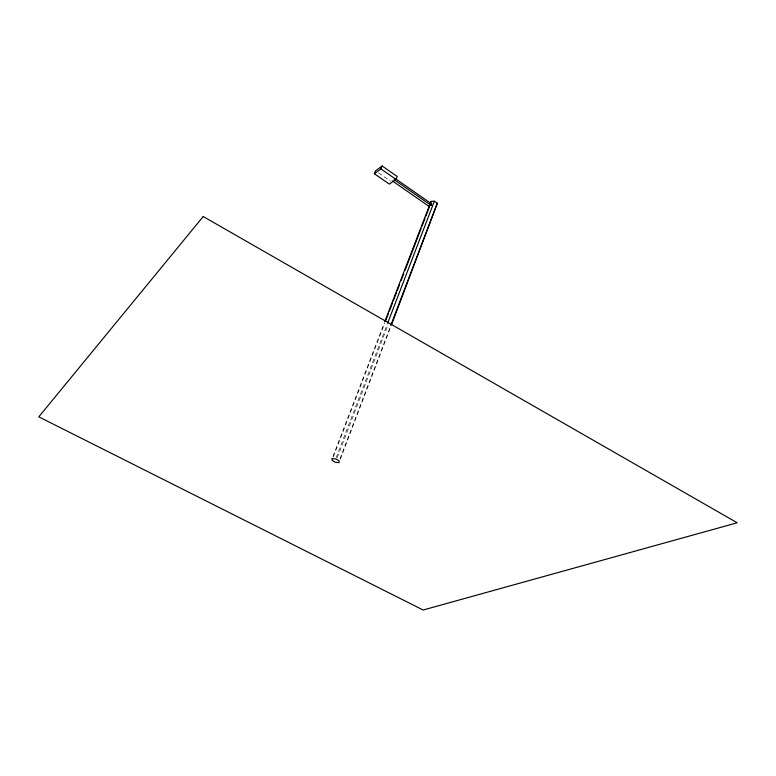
<?xml version="1.0" encoding="UTF-8"?>
<svg xmlns="http://www.w3.org/2000/svg" width="776" height="776" viewBox="0 0 776 776"><rect width="100%" height="100%" fill="white"/><g stroke="black" fill="none" stroke-linecap="round" stroke-linejoin="round"><path stroke-width="0.58" stroke-dasharray="3.88 2.91" d="M340.024 458.665L390.386 326.454M340.334 459.246L391.23 325.561M336.124 457.772L387.185 324.407M337.211 457.811L387.796 325.493M332.982 456.346L384.265 322.981M333.331 456.928L384.615 323.466M378.552 172.873L390.512 181.167"/><path stroke-width="1.16" d="M395.702 178.878L431.679 203.913L431.116 205.378L429.458 205.446L429.293 206.552L392.355 180.915M430.69 203.564L431.029 201.362L434.347 201.207L437.305 203.273L391.657 324.426M390.813 325.319L437.305 203.273M387.612 323.272L434.347 201.207M384.702 321.856L429.458 205.446M430.02 203.991L431.029 201.362M385.488 321.196L388.524 313.281M389.397 311.021L392.433 303.106M393.306 300.836L396.352 292.921M397.215 290.66L399.388 285.005M401.134 280.475L403.733 273.695M405.043 270.3L421.125 228.454M421.989 226.185L425.035 218.269M425.908 216.009L429.38 206.959M396.002 179.401L397.196 176.462L382.17 165.986L375.565 170.807L374.342 173.717L389.319 184.087L396.002 179.401L380.948 168.925L374.342 173.717M380.948 168.925L382.17 165.986M394.13 179.663L431.116 205.378M332.118 458.606L332.021 460.323L335.484 462.341L339.044 462.641L339.16 460.925L335.688 458.907L332.118 458.606M203.225 216.523L38.8 416.848L423.133 610.014L737.2 522.782L203.225 216.523"/></g></svg>
